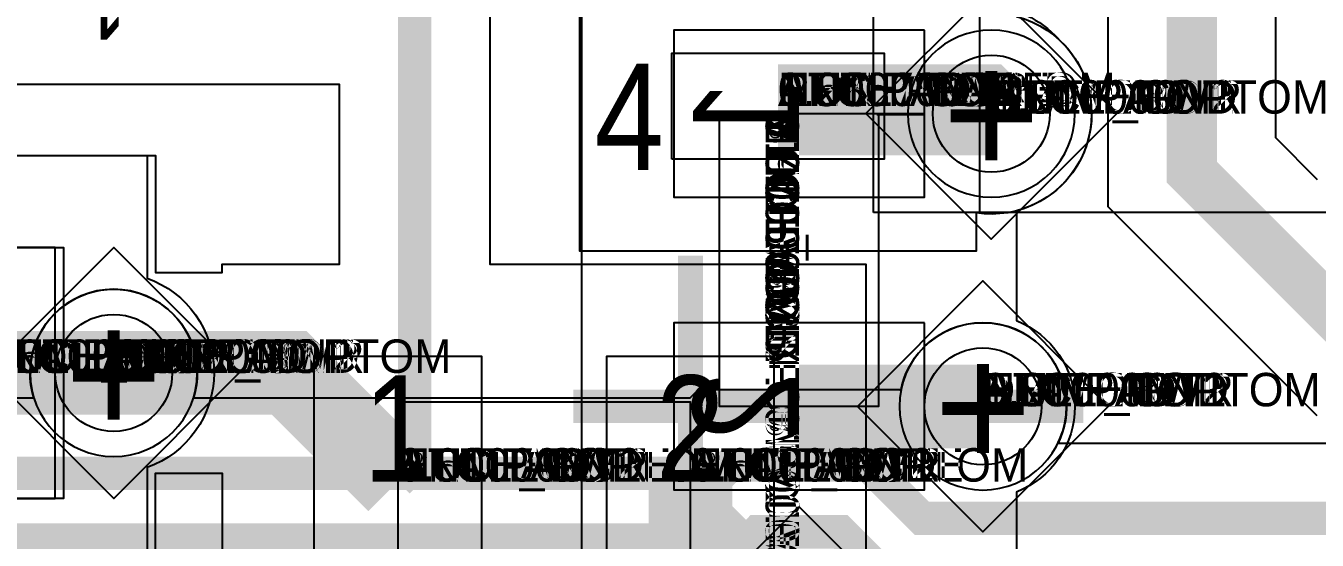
# Model space of a CAD drawing. Extents: x 0 to 323, y 0 to 320.
# Drawn here: x 102.24 to 109.96, y 228.51 to 231.58 of the extents above; entities that cross this region are included whole.
import ezdxf
from ezdxf.enums import TextEntityAlignment as Align

# ---------------------------------------------------------------- set-up
doc = ezdxf.new("R2010")
doc.units = 0
doc.header["$MEASUREMENT"] = 0
doc.layers.get('0').update_dxf_attribs({"linetype": 'CONTINUOUS'})
for name, color, linetype in [('CDN_FIGURES', 7, 'CONTINUOUS'), ('ETCH_BOTTOM', 7, 'CONTINUOUS'), ('ETCH_GND', 3, 'CONTINUOUS'), ('ETCH_INT1', 4, 'CONTINUOUS'), ('ETCH_INT2', 5, 'CONTINUOUS'), ('ETCH_PWR', 6, 'CONTINUOUS'), ('ETCH_TOP', 2, 'CONTINUOUS'), ('MANUFACTURING_NCLEGEND-1-6', 8, 'CONTINUOUS'), ('PACKAGE_GEOMETRY_ASSEMBLY_TOP', 11, 'CONTINUOUS'), ('PACKAGE_GEOMETRY_PIN_NUMBER', 9, 'CONTINUOUS')]:
    doc.layers.add(name, color=color, linetype=linetype)

# ---------------------------------------------------------------- blocks, each defined once
blk = doc.blocks.new('PAD_INFO')
for tag in ['SHAPE_TYPE', 'PAD_HEIGHT', 'PAD_LAYER', 'PAD_TYPE', 'PAD_WIDTH']:
    blk.add_attdef(tag, (0, 0), '', height=0.2)
at = {"flags": 2}
blk.add_attdef('CDN_TYPE', (0, 0), '', height=0.2, dxfattribs=at)
blk = doc.blocks.new('DRILL_INFO')
at = {"flags": 2}
blk.add_attdef('CDN_TYPE', (0, 0), '', height=0.2, dxfattribs=at)
for tag in ['FSHAPE', 'FCHAR', 'DRILL_HEIGHT', 'DIAMETER', 'PLATED', 'DRILL_WIDTH']:
    blk.add_attdef(tag, (0, 0), '', height=0.2)
blk = doc.blocks.new('VIA0700X0300')
at = {"layer": 'ETCH_BOTTOM'}
blk.add_circle((0, 0), 0.35, dxfattribs=at)
at = {"layer": 'ETCH_GND'}
blk.add_circle((0, 0), 0.35, dxfattribs=at)
at = {"layer": 'ETCH_INT1'}
blk.add_circle((0, 0), 0.35, dxfattribs=at)
at = {"layer": 'ETCH_INT2'}
blk.add_circle((0, 0), 0.35, dxfattribs=at)
at = {"layer": 'ETCH_PWR'}
blk.add_circle((0, 0), 0.35, dxfattribs=at)
at = {"layer": 'ETCH_TOP'}
blk.add_circle((0, 0), 0.35, dxfattribs=at)
ref = blk.add_blockref('PAD_INFO', (0, 0))
ref.add_attrib('PAD_LAYER', 'ETCH_TOP', (0, 0), dxfattribs={"height": 0.2})
ref.add_attrib('SHAPE_TYPE', 'NULL', (0, 0), dxfattribs={"height": 0.2})
ref.add_attrib('PAD_TYPE', 'ANTIPAD', (0, 0), dxfattribs={"height": 0.2})
ref.add_attrib('PAD_WIDTH', '0.000000', (0, 0), dxfattribs={"height": 0.2})
ref.add_attrib('PAD_HEIGHT', '0.000000', (0, 0), dxfattribs={"height": 0.2})
ref = blk.add_blockref('PAD_INFO', (0, 0))
ref.add_attrib('PAD_LAYER', 'ETCH_GND', (0, 0), dxfattribs={"height": 0.2})
ref.add_attrib('SHAPE_TYPE', 'NULL', (0, 0), dxfattribs={"height": 0.2})
ref.add_attrib('PAD_TYPE', 'ANTIPAD', (0, 0), dxfattribs={"height": 0.2})
ref.add_attrib('PAD_WIDTH', '0.000000', (0, 0), dxfattribs={"height": 0.2})
ref.add_attrib('PAD_HEIGHT', '0.000000', (0, 0), dxfattribs={"height": 0.2})
ref = blk.add_blockref('PAD_INFO', (0, 0))
ref.add_attrib('PAD_LAYER', 'ETCH_INT1', (0, 0), dxfattribs={"height": 0.2})
ref.add_attrib('SHAPE_TYPE', 'NULL', (0, 0), dxfattribs={"height": 0.2})
ref.add_attrib('PAD_TYPE', 'ANTIPAD', (0, 0), dxfattribs={"height": 0.2})
ref.add_attrib('PAD_WIDTH', '0.000000', (0, 0), dxfattribs={"height": 0.2})
ref.add_attrib('PAD_HEIGHT', '0.000000', (0, 0), dxfattribs={"height": 0.2})
ref = blk.add_blockref('PAD_INFO', (0, 0))
ref.add_attrib('PAD_LAYER', 'ETCH_INT2', (0, 0), dxfattribs={"height": 0.2})
ref.add_attrib('SHAPE_TYPE', 'NULL', (0, 0), dxfattribs={"height": 0.2})
ref.add_attrib('PAD_TYPE', 'ANTIPAD', (0, 0), dxfattribs={"height": 0.2})
ref.add_attrib('PAD_WIDTH', '0.000000', (0, 0), dxfattribs={"height": 0.2})
ref.add_attrib('PAD_HEIGHT', '0.000000', (0, 0), dxfattribs={"height": 0.2})
ref = blk.add_blockref('PAD_INFO', (0, 0))
ref.add_attrib('PAD_LAYER', 'ETCH_PWR', (0, 0), dxfattribs={"height": 0.2})
ref.add_attrib('SHAPE_TYPE', 'NULL', (0, 0), dxfattribs={"height": 0.2})
ref.add_attrib('PAD_TYPE', 'ANTIPAD', (0, 0), dxfattribs={"height": 0.2})
ref.add_attrib('PAD_WIDTH', '0.000000', (0, 0), dxfattribs={"height": 0.2})
ref.add_attrib('PAD_HEIGHT', '0.000000', (0, 0), dxfattribs={"height": 0.2})
ref = blk.add_blockref('PAD_INFO', (0, 0))
ref.add_attrib('PAD_LAYER', 'ETCH_BOTTOM', (0, 0), dxfattribs={"height": 0.2})
ref.add_attrib('SHAPE_TYPE', 'NULL', (0, 0), dxfattribs={"height": 0.2})
ref.add_attrib('PAD_TYPE', 'ANTIPAD', (0, 0), dxfattribs={"height": 0.2})
ref.add_attrib('PAD_WIDTH', '0.000000', (0, 0), dxfattribs={"height": 0.2})
ref.add_attrib('PAD_HEIGHT', '0.000000', (0, 0), dxfattribs={"height": 0.2})
ref = blk.add_blockref('PAD_INFO', (0, 0))
ref.add_attrib('PAD_LAYER', 'ETCH_TOP', (0, 0), dxfattribs={"height": 0.2})
ref.add_attrib('SHAPE_TYPE', 'NULL', (0, 0), dxfattribs={"height": 0.2})
ref.add_attrib('PAD_TYPE', 'THERMAL', (0, 0), dxfattribs={"height": 0.2})
ref.add_attrib('PAD_WIDTH', '0.000000', (0, 0), dxfattribs={"height": 0.2})
ref.add_attrib('PAD_HEIGHT', '0.000000', (0, 0), dxfattribs={"height": 0.2})
ref = blk.add_blockref('PAD_INFO', (0, 0))
ref.add_attrib('PAD_LAYER', 'ETCH_GND', (0, 0), dxfattribs={"height": 0.2})
ref.add_attrib('SHAPE_TYPE', 'NULL', (0, 0), dxfattribs={"height": 0.2})
ref.add_attrib('PAD_TYPE', 'THERMAL', (0, 0), dxfattribs={"height": 0.2})
ref.add_attrib('PAD_WIDTH', '0.000000', (0, 0), dxfattribs={"height": 0.2})
ref.add_attrib('PAD_HEIGHT', '0.000000', (0, 0), dxfattribs={"height": 0.2})
ref = blk.add_blockref('PAD_INFO', (0, 0))
ref.add_attrib('PAD_LAYER', 'ETCH_INT1', (0, 0), dxfattribs={"height": 0.2})
ref.add_attrib('SHAPE_TYPE', 'NULL', (0, 0), dxfattribs={"height": 0.2})
ref.add_attrib('PAD_TYPE', 'THERMAL', (0, 0), dxfattribs={"height": 0.2})
ref.add_attrib('PAD_WIDTH', '0.000000', (0, 0), dxfattribs={"height": 0.2})
ref.add_attrib('PAD_HEIGHT', '0.000000', (0, 0), dxfattribs={"height": 0.2})
ref = blk.add_blockref('PAD_INFO', (0, 0))
ref.add_attrib('PAD_LAYER', 'ETCH_INT2', (0, 0), dxfattribs={"height": 0.2})
ref.add_attrib('SHAPE_TYPE', 'NULL', (0, 0), dxfattribs={"height": 0.2})
ref.add_attrib('PAD_TYPE', 'THERMAL', (0, 0), dxfattribs={"height": 0.2})
ref.add_attrib('PAD_WIDTH', '0.000000', (0, 0), dxfattribs={"height": 0.2})
ref.add_attrib('PAD_HEIGHT', '0.000000', (0, 0), dxfattribs={"height": 0.2})
ref = blk.add_blockref('PAD_INFO', (0, 0))
ref.add_attrib('PAD_LAYER', 'ETCH_PWR', (0, 0), dxfattribs={"height": 0.2})
ref.add_attrib('SHAPE_TYPE', 'NULL', (0, 0), dxfattribs={"height": 0.2})
ref.add_attrib('PAD_TYPE', 'THERMAL', (0, 0), dxfattribs={"height": 0.2})
ref.add_attrib('PAD_WIDTH', '0.000000', (0, 0), dxfattribs={"height": 0.2})
ref.add_attrib('PAD_HEIGHT', '0.000000', (0, 0), dxfattribs={"height": 0.2})
ref = blk.add_blockref('PAD_INFO', (0, 0))
ref.add_attrib('PAD_LAYER', 'ETCH_BOTTOM', (0, 0), dxfattribs={"height": 0.2})
ref.add_attrib('SHAPE_TYPE', 'NULL', (0, 0), dxfattribs={"height": 0.2})
ref.add_attrib('PAD_TYPE', 'THERMAL', (0, 0), dxfattribs={"height": 0.2})
ref.add_attrib('PAD_WIDTH', '0.000000', (0, 0), dxfattribs={"height": 0.2})
ref.add_attrib('PAD_HEIGHT', '0.000000', (0, 0), dxfattribs={"height": 0.2})
ref = blk.add_blockref('PAD_INFO', (0, 0))
ref.add_attrib('PAD_LAYER', 'ETCH_TOP', (0, 0), dxfattribs={"height": 0.2})
ref.add_attrib('SHAPE_TYPE', 'CIRCLE', (0, 0), dxfattribs={"height": 0.2})
ref.add_attrib('PAD_TYPE', 'REGULAR', (0, 0), dxfattribs={"height": 0.2})
ref.add_attrib('PAD_WIDTH', '0.700000', (0, 0), dxfattribs={"height": 0.2})
ref.add_attrib('PAD_HEIGHT', '0.700000', (0, 0), dxfattribs={"height": 0.2})
ref = blk.add_blockref('PAD_INFO', (0, 0))
ref.add_attrib('PAD_LAYER', 'ETCH_GND', (0, 0), dxfattribs={"height": 0.2})
ref.add_attrib('SHAPE_TYPE', 'CIRCLE', (0, 0), dxfattribs={"height": 0.2})
ref.add_attrib('PAD_TYPE', 'REGULAR', (0, 0), dxfattribs={"height": 0.2})
ref.add_attrib('PAD_WIDTH', '0.700000', (0, 0), dxfattribs={"height": 0.2})
ref.add_attrib('PAD_HEIGHT', '0.700000', (0, 0), dxfattribs={"height": 0.2})
ref = blk.add_blockref('PAD_INFO', (0, 0))
ref.add_attrib('PAD_LAYER', 'ETCH_INT1', (0, 0), dxfattribs={"height": 0.2})
ref.add_attrib('SHAPE_TYPE', 'CIRCLE', (0, 0), dxfattribs={"height": 0.2})
ref.add_attrib('PAD_TYPE', 'REGULAR', (0, 0), dxfattribs={"height": 0.2})
ref.add_attrib('PAD_WIDTH', '0.700000', (0, 0), dxfattribs={"height": 0.2})
ref.add_attrib('PAD_HEIGHT', '0.700000', (0, 0), dxfattribs={"height": 0.2})
ref = blk.add_blockref('PAD_INFO', (0, 0))
ref.add_attrib('PAD_LAYER', 'ETCH_INT2', (0, 0), dxfattribs={"height": 0.2})
ref.add_attrib('SHAPE_TYPE', 'CIRCLE', (0, 0), dxfattribs={"height": 0.2})
ref.add_attrib('PAD_TYPE', 'REGULAR', (0, 0), dxfattribs={"height": 0.2})
ref.add_attrib('PAD_WIDTH', '0.700000', (0, 0), dxfattribs={"height": 0.2})
ref.add_attrib('PAD_HEIGHT', '0.700000', (0, 0), dxfattribs={"height": 0.2})
ref = blk.add_blockref('PAD_INFO', (0, 0))
ref.add_attrib('PAD_LAYER', 'ETCH_PWR', (0, 0), dxfattribs={"height": 0.2})
ref.add_attrib('SHAPE_TYPE', 'CIRCLE', (0, 0), dxfattribs={"height": 0.2})
ref.add_attrib('PAD_TYPE', 'REGULAR', (0, 0), dxfattribs={"height": 0.2})
ref.add_attrib('PAD_WIDTH', '0.700000', (0, 0), dxfattribs={"height": 0.2})
ref.add_attrib('PAD_HEIGHT', '0.700000', (0, 0), dxfattribs={"height": 0.2})
ref = blk.add_blockref('PAD_INFO', (0, 0))
ref.add_attrib('PAD_LAYER', 'ETCH_BOTTOM', (0, 0), dxfattribs={"height": 0.2})
ref.add_attrib('SHAPE_TYPE', 'CIRCLE', (0, 0), dxfattribs={"height": 0.2})
ref.add_attrib('PAD_TYPE', 'REGULAR', (0, 0), dxfattribs={"height": 0.2})
ref.add_attrib('PAD_WIDTH', '0.700000', (0, 0), dxfattribs={"height": 0.2})
ref.add_attrib('PAD_HEIGHT', '0.700000', (0, 0), dxfattribs={"height": 0.2})
ref = blk.add_blockref('DRILL_INFO', (0, 0))
ref.add_attrib('DIAMETER', '0.300000', (0, 0), dxfattribs={"height": 0.2})
ref.add_attrib('PLATED', 'PLATED', (0, 0), dxfattribs={"height": 0.2})
ref.add_attrib('FSHAPE', 'DIAMOND', (0, 0), dxfattribs={"height": 0.2})
ref.add_attrib('FCHAR', '+', (0, 0), dxfattribs={"height": 0.2})
ref.add_attrib('DRILL_WIDTH', '1.500000', (0, 0), dxfattribs={"height": 0.2})
ref.add_attrib('DRILL_HEIGHT', '1.500000', (0, 0), dxfattribs={"height": 0.2})
for tag in ['CDN_TYPE', 'PIN']:
    blk.add_attdef(tag, (0, 0), '', height=0.2)
at = {"flags": 2}
for tag in ['PSTKNAME', 'BBV']:
    blk.add_attdef(tag, (0, 0), '', height=0.2, dxfattribs=at)
blk = doc.blocks.new('FIGURE_DIAMOND')
at = {"layer": 'CDN_FIGURES'}
blk.add_lwpolyline([(-0.5, 0), (0, 0.5), (0.5, 0), (0, -0.5)], close=True, dxfattribs=at)
blk = doc.blocks.new('SMD50_25')
at = {"layer": 'ETCH_TOP'}
blk.add_lwpolyline([(-0.635, -0.3175), (-0.635, 0.3175), (0.635, 0.3175), (0.635, -0.3175)], close=True, dxfattribs=at)
ref = blk.add_blockref('PAD_INFO', (0, 0))
ref.add_attrib('PAD_LAYER', 'ETCH_TOP', (0, 0), dxfattribs={"height": 0.2})
ref.add_attrib('SHAPE_TYPE', 'NULL', (0, 0), dxfattribs={"height": 0.2})
ref.add_attrib('PAD_TYPE', 'ANTIPAD', (0, 0), dxfattribs={"height": 0.2})
ref.add_attrib('PAD_WIDTH', '0.000000', (0, 0), dxfattribs={"height": 0.2})
ref.add_attrib('PAD_HEIGHT', '0.000000', (0, 0), dxfattribs={"height": 0.2})
ref = blk.add_blockref('PAD_INFO', (0, 0))
ref.add_attrib('PAD_LAYER', 'ETCH_GND', (0, 0), dxfattribs={"height": 0.2})
ref.add_attrib('SHAPE_TYPE', 'NULL', (0, 0), dxfattribs={"height": 0.2})
ref.add_attrib('PAD_TYPE', 'ANTIPAD', (0, 0), dxfattribs={"height": 0.2})
ref.add_attrib('PAD_WIDTH', '0.000000', (0, 0), dxfattribs={"height": 0.2})
ref.add_attrib('PAD_HEIGHT', '0.000000', (0, 0), dxfattribs={"height": 0.2})
ref = blk.add_blockref('PAD_INFO', (0, 0))
ref.add_attrib('PAD_LAYER', 'ETCH_INT1', (0, 0), dxfattribs={"height": 0.2})
ref.add_attrib('SHAPE_TYPE', 'NULL', (0, 0), dxfattribs={"height": 0.2})
ref.add_attrib('PAD_TYPE', 'ANTIPAD', (0, 0), dxfattribs={"height": 0.2})
ref.add_attrib('PAD_WIDTH', '0.000000', (0, 0), dxfattribs={"height": 0.2})
ref.add_attrib('PAD_HEIGHT', '0.000000', (0, 0), dxfattribs={"height": 0.2})
ref = blk.add_blockref('PAD_INFO', (0, 0))
ref.add_attrib('PAD_LAYER', 'ETCH_INT2', (0, 0), dxfattribs={"height": 0.2})
ref.add_attrib('SHAPE_TYPE', 'NULL', (0, 0), dxfattribs={"height": 0.2})
ref.add_attrib('PAD_TYPE', 'ANTIPAD', (0, 0), dxfattribs={"height": 0.2})
ref.add_attrib('PAD_WIDTH', '0.000000', (0, 0), dxfattribs={"height": 0.2})
ref.add_attrib('PAD_HEIGHT', '0.000000', (0, 0), dxfattribs={"height": 0.2})
ref = blk.add_blockref('PAD_INFO', (0, 0))
ref.add_attrib('PAD_LAYER', 'ETCH_PWR', (0, 0), dxfattribs={"height": 0.2})
ref.add_attrib('SHAPE_TYPE', 'NULL', (0, 0), dxfattribs={"height": 0.2})
ref.add_attrib('PAD_TYPE', 'ANTIPAD', (0, 0), dxfattribs={"height": 0.2})
ref.add_attrib('PAD_WIDTH', '0.000000', (0, 0), dxfattribs={"height": 0.2})
ref.add_attrib('PAD_HEIGHT', '0.000000', (0, 0), dxfattribs={"height": 0.2})
ref = blk.add_blockref('PAD_INFO', (0, 0))
ref.add_attrib('PAD_LAYER', 'ETCH_BOTTOM', (0, 0), dxfattribs={"height": 0.2})
ref.add_attrib('SHAPE_TYPE', 'NULL', (0, 0), dxfattribs={"height": 0.2})
ref.add_attrib('PAD_TYPE', 'ANTIPAD', (0, 0), dxfattribs={"height": 0.2})
ref.add_attrib('PAD_WIDTH', '0.000000', (0, 0), dxfattribs={"height": 0.2})
ref.add_attrib('PAD_HEIGHT', '0.000000', (0, 0), dxfattribs={"height": 0.2})
ref = blk.add_blockref('PAD_INFO', (0, 0))
ref.add_attrib('PAD_LAYER', 'ETCH_TOP', (0, 0), dxfattribs={"height": 0.2})
ref.add_attrib('SHAPE_TYPE', 'NULL', (0, 0), dxfattribs={"height": 0.2})
ref.add_attrib('PAD_TYPE', 'THERMAL', (0, 0), dxfattribs={"height": 0.2})
ref.add_attrib('PAD_WIDTH', '0.000000', (0, 0), dxfattribs={"height": 0.2})
ref.add_attrib('PAD_HEIGHT', '0.000000', (0, 0), dxfattribs={"height": 0.2})
ref = blk.add_blockref('PAD_INFO', (0, 0))
ref.add_attrib('PAD_LAYER', 'ETCH_GND', (0, 0), dxfattribs={"height": 0.2})
ref.add_attrib('SHAPE_TYPE', 'NULL', (0, 0), dxfattribs={"height": 0.2})
ref.add_attrib('PAD_TYPE', 'THERMAL', (0, 0), dxfattribs={"height": 0.2})
ref.add_attrib('PAD_WIDTH', '0.000000', (0, 0), dxfattribs={"height": 0.2})
ref.add_attrib('PAD_HEIGHT', '0.000000', (0, 0), dxfattribs={"height": 0.2})
ref = blk.add_blockref('PAD_INFO', (0, 0))
ref.add_attrib('PAD_LAYER', 'ETCH_INT1', (0, 0), dxfattribs={"height": 0.2})
ref.add_attrib('SHAPE_TYPE', 'NULL', (0, 0), dxfattribs={"height": 0.2})
ref.add_attrib('PAD_TYPE', 'THERMAL', (0, 0), dxfattribs={"height": 0.2})
ref.add_attrib('PAD_WIDTH', '0.000000', (0, 0), dxfattribs={"height": 0.2})
ref.add_attrib('PAD_HEIGHT', '0.000000', (0, 0), dxfattribs={"height": 0.2})
ref = blk.add_blockref('PAD_INFO', (0, 0))
ref.add_attrib('PAD_LAYER', 'ETCH_INT2', (0, 0), dxfattribs={"height": 0.2})
ref.add_attrib('SHAPE_TYPE', 'NULL', (0, 0), dxfattribs={"height": 0.2})
ref.add_attrib('PAD_TYPE', 'THERMAL', (0, 0), dxfattribs={"height": 0.2})
ref.add_attrib('PAD_WIDTH', '0.000000', (0, 0), dxfattribs={"height": 0.2})
ref.add_attrib('PAD_HEIGHT', '0.000000', (0, 0), dxfattribs={"height": 0.2})
ref = blk.add_blockref('PAD_INFO', (0, 0))
ref.add_attrib('PAD_LAYER', 'ETCH_PWR', (0, 0), dxfattribs={"height": 0.2})
ref.add_attrib('SHAPE_TYPE', 'NULL', (0, 0), dxfattribs={"height": 0.2})
ref.add_attrib('PAD_TYPE', 'THERMAL', (0, 0), dxfattribs={"height": 0.2})
ref.add_attrib('PAD_WIDTH', '0.000000', (0, 0), dxfattribs={"height": 0.2})
ref.add_attrib('PAD_HEIGHT', '0.000000', (0, 0), dxfattribs={"height": 0.2})
ref = blk.add_blockref('PAD_INFO', (0, 0))
ref.add_attrib('PAD_LAYER', 'ETCH_BOTTOM', (0, 0), dxfattribs={"height": 0.2})
ref.add_attrib('SHAPE_TYPE', 'NULL', (0, 0), dxfattribs={"height": 0.2})
ref.add_attrib('PAD_TYPE', 'THERMAL', (0, 0), dxfattribs={"height": 0.2})
ref.add_attrib('PAD_WIDTH', '0.000000', (0, 0), dxfattribs={"height": 0.2})
ref.add_attrib('PAD_HEIGHT', '0.000000', (0, 0), dxfattribs={"height": 0.2})
ref = blk.add_blockref('PAD_INFO', (0, 0))
ref.add_attrib('PAD_LAYER', 'ETCH_TOP', (0, 0), dxfattribs={"height": 0.2})
ref.add_attrib('SHAPE_TYPE', 'RECTANGLE', (0, 0), dxfattribs={"height": 0.2})
ref.add_attrib('PAD_TYPE', 'REGULAR', (0, 0), dxfattribs={"height": 0.2})
ref.add_attrib('PAD_WIDTH', '1.270000', (0, 0), dxfattribs={"height": 0.2})
ref.add_attrib('PAD_HEIGHT', '0.635000', (0, 0), dxfattribs={"height": 0.2})
ref = blk.add_blockref('PAD_INFO', (0, 0))
ref.add_attrib('PAD_LAYER', 'ETCH_GND', (0, 0), dxfattribs={"height": 0.2})
ref.add_attrib('SHAPE_TYPE', 'NULL', (0, 0), dxfattribs={"height": 0.2})
ref.add_attrib('PAD_TYPE', 'REGULAR', (0, 0), dxfattribs={"height": 0.2})
ref.add_attrib('PAD_WIDTH', '0.000000', (0, 0), dxfattribs={"height": 0.2})
ref.add_attrib('PAD_HEIGHT', '0.000000', (0, 0), dxfattribs={"height": 0.2})
ref = blk.add_blockref('PAD_INFO', (0, 0))
ref.add_attrib('PAD_LAYER', 'ETCH_INT1', (0, 0), dxfattribs={"height": 0.2})
ref.add_attrib('SHAPE_TYPE', 'NULL', (0, 0), dxfattribs={"height": 0.2})
ref.add_attrib('PAD_TYPE', 'REGULAR', (0, 0), dxfattribs={"height": 0.2})
ref.add_attrib('PAD_WIDTH', '0.000000', (0, 0), dxfattribs={"height": 0.2})
ref.add_attrib('PAD_HEIGHT', '0.000000', (0, 0), dxfattribs={"height": 0.2})
ref = blk.add_blockref('PAD_INFO', (0, 0))
ref.add_attrib('PAD_LAYER', 'ETCH_INT2', (0, 0), dxfattribs={"height": 0.2})
ref.add_attrib('SHAPE_TYPE', 'NULL', (0, 0), dxfattribs={"height": 0.2})
ref.add_attrib('PAD_TYPE', 'REGULAR', (0, 0), dxfattribs={"height": 0.2})
ref.add_attrib('PAD_WIDTH', '0.000000', (0, 0), dxfattribs={"height": 0.2})
ref.add_attrib('PAD_HEIGHT', '0.000000', (0, 0), dxfattribs={"height": 0.2})
ref = blk.add_blockref('PAD_INFO', (0, 0))
ref.add_attrib('PAD_LAYER', 'ETCH_PWR', (0, 0), dxfattribs={"height": 0.2})
ref.add_attrib('SHAPE_TYPE', 'NULL', (0, 0), dxfattribs={"height": 0.2})
ref.add_attrib('PAD_TYPE', 'REGULAR', (0, 0), dxfattribs={"height": 0.2})
ref.add_attrib('PAD_WIDTH', '0.000000', (0, 0), dxfattribs={"height": 0.2})
ref.add_attrib('PAD_HEIGHT', '0.000000', (0, 0), dxfattribs={"height": 0.2})
ref = blk.add_blockref('PAD_INFO', (0, 0))
ref.add_attrib('PAD_LAYER', 'ETCH_BOTTOM', (0, 0), dxfattribs={"height": 0.2})
ref.add_attrib('SHAPE_TYPE', 'NULL', (0, 0), dxfattribs={"height": 0.2})
ref.add_attrib('PAD_TYPE', 'REGULAR', (0, 0), dxfattribs={"height": 0.2})
ref.add_attrib('PAD_WIDTH', '0.000000', (0, 0), dxfattribs={"height": 0.2})
ref.add_attrib('PAD_HEIGHT', '0.000000', (0, 0), dxfattribs={"height": 0.2})
ref = blk.add_blockref('DRILL_INFO', (0, 0))
ref.add_attrib('DIAMETER', '0.000000', (0, 0), dxfattribs={"height": 0.2})
ref.add_attrib('PLATED', 'NON_PLATED', (0, 0), dxfattribs={"height": 0.2})
ref.add_attrib('FSHAPE', 'NULL', (0, 0), dxfattribs={"height": 0.2})
ref.add_attrib('DRILL_WIDTH', '0.000000', (0, 0), dxfattribs={"height": 0.2})
ref.add_attrib('DRILL_HEIGHT', '0.000000', (0, 0), dxfattribs={"height": 0.2})
for tag in ['CDN_TYPE', 'PIN']:
    blk.add_attdef(tag, (0, 0), '', height=0.2)
at = {"flags": 2}
for tag in ['PSTKNAME', 'BBV']:
    blk.add_attdef(tag, (0, 0), '', height=0.2, dxfattribs=at)
blk = doc.blocks.new('SOIC8')
at = {"layer": 'PACKAGE_GEOMETRY_ASSEMBLY_TOP'}
blk.add_lwpolyline([(-1.905, -2.54), (-1.905, 2.54), (1.905, 2.54), (1.905, -2.54)], close=True, dxfattribs=at)
blk.add_lwpolyline([(-1.27, 2.54), (-1.27, -2.54)], dxfattribs=at)
at = {"layer": 'ETCH_TOP'}
ref = blk.add_blockref('SMD50_25', (-2.4765, -1.905), dxfattribs=at)
ref.add_attrib('CDN_TYPE', 'PIN', (0, 0), dxfattribs={"height": 0.2})
ref.add_attrib('PIN', '4', (0, 0), dxfattribs={"height": 0.2})
ref = blk.add_blockref('SMD50_25', (2.4765, -1.905), dxfattribs=at)
ref.add_attrib('CDN_TYPE', 'PIN', (0, 0), dxfattribs={"height": 0.2})
ref.add_attrib('PIN', '5', (0, 0), dxfattribs={"height": 0.2})
at = {"flags": 2}
for tag in ['SYMBOL_TYPE', 'CDN_TYPE', 'REFDES']:
    blk.add_attdef(tag, (0, 0), '', height=0.2, dxfattribs=at)
blk = doc.blocks.new('RC1000X1500TS')
at = {"layer": 'ETCH_TOP'}
blk.add_lwpolyline([(-0.5, -0.75), (-0.5, 0.75), (0.5, 0.75), (0.5, -0.75)], close=True, dxfattribs=at)
ref = blk.add_blockref('PAD_INFO', (0, 0))
ref.add_attrib('PAD_LAYER', 'ETCH_TOP', (0, 0), dxfattribs={"height": 0.2})
ref.add_attrib('SHAPE_TYPE', 'NULL', (0, 0), dxfattribs={"height": 0.2})
ref.add_attrib('PAD_TYPE', 'ANTIPAD', (0, 0), dxfattribs={"height": 0.2})
ref.add_attrib('PAD_WIDTH', '0.000000', (0, 0), dxfattribs={"height": 0.2})
ref.add_attrib('PAD_HEIGHT', '0.000000', (0, 0), dxfattribs={"height": 0.2})
ref = blk.add_blockref('PAD_INFO', (0, 0))
ref.add_attrib('PAD_LAYER', 'ETCH_GND', (0, 0), dxfattribs={"height": 0.2})
ref.add_attrib('SHAPE_TYPE', 'NULL', (0, 0), dxfattribs={"height": 0.2})
ref.add_attrib('PAD_TYPE', 'ANTIPAD', (0, 0), dxfattribs={"height": 0.2})
ref.add_attrib('PAD_WIDTH', '0.000000', (0, 0), dxfattribs={"height": 0.2})
ref.add_attrib('PAD_HEIGHT', '0.000000', (0, 0), dxfattribs={"height": 0.2})
ref = blk.add_blockref('PAD_INFO', (0, 0))
ref.add_attrib('PAD_LAYER', 'ETCH_INT1', (0, 0), dxfattribs={"height": 0.2})
ref.add_attrib('SHAPE_TYPE', 'NULL', (0, 0), dxfattribs={"height": 0.2})
ref.add_attrib('PAD_TYPE', 'ANTIPAD', (0, 0), dxfattribs={"height": 0.2})
ref.add_attrib('PAD_WIDTH', '0.000000', (0, 0), dxfattribs={"height": 0.2})
ref.add_attrib('PAD_HEIGHT', '0.000000', (0, 0), dxfattribs={"height": 0.2})
ref = blk.add_blockref('PAD_INFO', (0, 0))
ref.add_attrib('PAD_LAYER', 'ETCH_INT2', (0, 0), dxfattribs={"height": 0.2})
ref.add_attrib('SHAPE_TYPE', 'NULL', (0, 0), dxfattribs={"height": 0.2})
ref.add_attrib('PAD_TYPE', 'ANTIPAD', (0, 0), dxfattribs={"height": 0.2})
ref.add_attrib('PAD_WIDTH', '0.000000', (0, 0), dxfattribs={"height": 0.2})
ref.add_attrib('PAD_HEIGHT', '0.000000', (0, 0), dxfattribs={"height": 0.2})
ref = blk.add_blockref('PAD_INFO', (0, 0))
ref.add_attrib('PAD_LAYER', 'ETCH_PWR', (0, 0), dxfattribs={"height": 0.2})
ref.add_attrib('SHAPE_TYPE', 'NULL', (0, 0), dxfattribs={"height": 0.2})
ref.add_attrib('PAD_TYPE', 'ANTIPAD', (0, 0), dxfattribs={"height": 0.2})
ref.add_attrib('PAD_WIDTH', '0.000000', (0, 0), dxfattribs={"height": 0.2})
ref.add_attrib('PAD_HEIGHT', '0.000000', (0, 0), dxfattribs={"height": 0.2})
ref = blk.add_blockref('PAD_INFO', (0, 0))
ref.add_attrib('PAD_LAYER', 'ETCH_BOTTOM', (0, 0), dxfattribs={"height": 0.2})
ref.add_attrib('SHAPE_TYPE', 'NULL', (0, 0), dxfattribs={"height": 0.2})
ref.add_attrib('PAD_TYPE', 'ANTIPAD', (0, 0), dxfattribs={"height": 0.2})
ref.add_attrib('PAD_WIDTH', '0.000000', (0, 0), dxfattribs={"height": 0.2})
ref.add_attrib('PAD_HEIGHT', '0.000000', (0, 0), dxfattribs={"height": 0.2})
ref = blk.add_blockref('PAD_INFO', (0, 0))
ref.add_attrib('PAD_LAYER', 'ETCH_TOP', (0, 0), dxfattribs={"height": 0.2})
ref.add_attrib('SHAPE_TYPE', 'NULL', (0, 0), dxfattribs={"height": 0.2})
ref.add_attrib('PAD_TYPE', 'THERMAL', (0, 0), dxfattribs={"height": 0.2})
ref.add_attrib('PAD_WIDTH', '0.000000', (0, 0), dxfattribs={"height": 0.2})
ref.add_attrib('PAD_HEIGHT', '0.000000', (0, 0), dxfattribs={"height": 0.2})
ref = blk.add_blockref('PAD_INFO', (0, 0))
ref.add_attrib('PAD_LAYER', 'ETCH_GND', (0, 0), dxfattribs={"height": 0.2})
ref.add_attrib('SHAPE_TYPE', 'NULL', (0, 0), dxfattribs={"height": 0.2})
ref.add_attrib('PAD_TYPE', 'THERMAL', (0, 0), dxfattribs={"height": 0.2})
ref.add_attrib('PAD_WIDTH', '0.000000', (0, 0), dxfattribs={"height": 0.2})
ref.add_attrib('PAD_HEIGHT', '0.000000', (0, 0), dxfattribs={"height": 0.2})
ref = blk.add_blockref('PAD_INFO', (0, 0))
ref.add_attrib('PAD_LAYER', 'ETCH_INT1', (0, 0), dxfattribs={"height": 0.2})
ref.add_attrib('SHAPE_TYPE', 'NULL', (0, 0), dxfattribs={"height": 0.2})
ref.add_attrib('PAD_TYPE', 'THERMAL', (0, 0), dxfattribs={"height": 0.2})
ref.add_attrib('PAD_WIDTH', '0.000000', (0, 0), dxfattribs={"height": 0.2})
ref.add_attrib('PAD_HEIGHT', '0.000000', (0, 0), dxfattribs={"height": 0.2})
ref = blk.add_blockref('PAD_INFO', (0, 0))
ref.add_attrib('PAD_LAYER', 'ETCH_INT2', (0, 0), dxfattribs={"height": 0.2})
ref.add_attrib('SHAPE_TYPE', 'NULL', (0, 0), dxfattribs={"height": 0.2})
ref.add_attrib('PAD_TYPE', 'THERMAL', (0, 0), dxfattribs={"height": 0.2})
ref.add_attrib('PAD_WIDTH', '0.000000', (0, 0), dxfattribs={"height": 0.2})
ref.add_attrib('PAD_HEIGHT', '0.000000', (0, 0), dxfattribs={"height": 0.2})
ref = blk.add_blockref('PAD_INFO', (0, 0))
ref.add_attrib('PAD_LAYER', 'ETCH_PWR', (0, 0), dxfattribs={"height": 0.2})
ref.add_attrib('SHAPE_TYPE', 'NULL', (0, 0), dxfattribs={"height": 0.2})
ref.add_attrib('PAD_TYPE', 'THERMAL', (0, 0), dxfattribs={"height": 0.2})
ref.add_attrib('PAD_WIDTH', '0.000000', (0, 0), dxfattribs={"height": 0.2})
ref.add_attrib('PAD_HEIGHT', '0.000000', (0, 0), dxfattribs={"height": 0.2})
ref = blk.add_blockref('PAD_INFO', (0, 0))
ref.add_attrib('PAD_LAYER', 'ETCH_BOTTOM', (0, 0), dxfattribs={"height": 0.2})
ref.add_attrib('SHAPE_TYPE', 'NULL', (0, 0), dxfattribs={"height": 0.2})
ref.add_attrib('PAD_TYPE', 'THERMAL', (0, 0), dxfattribs={"height": 0.2})
ref.add_attrib('PAD_WIDTH', '0.000000', (0, 0), dxfattribs={"height": 0.2})
ref.add_attrib('PAD_HEIGHT', '0.000000', (0, 0), dxfattribs={"height": 0.2})
ref = blk.add_blockref('PAD_INFO', (0, 0))
ref.add_attrib('PAD_LAYER', 'ETCH_GND', (0, 0), dxfattribs={"height": 0.2})
ref.add_attrib('SHAPE_TYPE', 'NULL', (0, 0), dxfattribs={"height": 0.2})
ref.add_attrib('PAD_TYPE', 'REGULAR', (0, 0), dxfattribs={"height": 0.2})
ref.add_attrib('PAD_WIDTH', '0.000000', (0, 0), dxfattribs={"height": 0.2})
ref.add_attrib('PAD_HEIGHT', '0.000000', (0, 0), dxfattribs={"height": 0.2})
ref = blk.add_blockref('PAD_INFO', (0, 0))
ref.add_attrib('PAD_LAYER', 'ETCH_INT1', (0, 0), dxfattribs={"height": 0.2})
ref.add_attrib('SHAPE_TYPE', 'NULL', (0, 0), dxfattribs={"height": 0.2})
ref.add_attrib('PAD_TYPE', 'REGULAR', (0, 0), dxfattribs={"height": 0.2})
ref.add_attrib('PAD_WIDTH', '0.000000', (0, 0), dxfattribs={"height": 0.2})
ref.add_attrib('PAD_HEIGHT', '0.000000', (0, 0), dxfattribs={"height": 0.2})
ref = blk.add_blockref('PAD_INFO', (0, 0))
ref.add_attrib('PAD_LAYER', 'ETCH_INT2', (0, 0), dxfattribs={"height": 0.2})
ref.add_attrib('SHAPE_TYPE', 'NULL', (0, 0), dxfattribs={"height": 0.2})
ref.add_attrib('PAD_TYPE', 'REGULAR', (0, 0), dxfattribs={"height": 0.2})
ref.add_attrib('PAD_WIDTH', '0.000000', (0, 0), dxfattribs={"height": 0.2})
ref.add_attrib('PAD_HEIGHT', '0.000000', (0, 0), dxfattribs={"height": 0.2})
ref = blk.add_blockref('PAD_INFO', (0, 0))
ref.add_attrib('PAD_LAYER', 'ETCH_PWR', (0, 0), dxfattribs={"height": 0.2})
ref.add_attrib('SHAPE_TYPE', 'NULL', (0, 0), dxfattribs={"height": 0.2})
ref.add_attrib('PAD_TYPE', 'REGULAR', (0, 0), dxfattribs={"height": 0.2})
ref.add_attrib('PAD_WIDTH', '0.000000', (0, 0), dxfattribs={"height": 0.2})
ref.add_attrib('PAD_HEIGHT', '0.000000', (0, 0), dxfattribs={"height": 0.2})
ref = blk.add_blockref('PAD_INFO', (0, 0))
ref.add_attrib('PAD_LAYER', 'ETCH_BOTTOM', (0, 0), dxfattribs={"height": 0.2})
ref.add_attrib('SHAPE_TYPE', 'NULL', (0, 0), dxfattribs={"height": 0.2})
ref.add_attrib('PAD_TYPE', 'REGULAR', (0, 0), dxfattribs={"height": 0.2})
ref.add_attrib('PAD_WIDTH', '0.000000', (0, 0), dxfattribs={"height": 0.2})
ref.add_attrib('PAD_HEIGHT', '0.000000', (0, 0), dxfattribs={"height": 0.2})
ref = blk.add_blockref('DRILL_INFO', (0, 0))
ref.add_attrib('DIAMETER', '0.000000', (0, 0), dxfattribs={"height": 0.2})
ref.add_attrib('PLATED', 'PLATED', (0, 0), dxfattribs={"height": 0.2})
ref.add_attrib('FSHAPE', 'NULL', (0, 0), dxfattribs={"height": 0.2})
ref.add_attrib('DRILL_WIDTH', '0.000000', (0, 0), dxfattribs={"height": 0.2})
ref.add_attrib('DRILL_HEIGHT', '0.000000', (0, 0), dxfattribs={"height": 0.2})
ref = blk.add_blockref('PAD_INFO', (0, 0))
ref.add_attrib('PAD_LAYER', 'ETCH_TOP', (0, 0), dxfattribs={"height": 0.2})
ref.add_attrib('SHAPE_TYPE', 'RECTANGLE', (0, 0), dxfattribs={"height": 0.2})
ref.add_attrib('PAD_TYPE', 'REGULAR', (0, 0), dxfattribs={"height": 0.2})
ref.add_attrib('PAD_WIDTH', '1.000000', (0, 0), dxfattribs={"height": 0.2})
ref.add_attrib('PAD_HEIGHT', '1.500000', (0, 0), dxfattribs={"height": 0.2})
for tag in ['CDN_TYPE', 'PIN']:
    blk.add_attdef(tag, (0, 0), '', height=0.2)
at = {"flags": 2}
for tag in ['PSTKNAME', 'BBV']:
    blk.add_attdef(tag, (0, 0), '', height=0.2, dxfattribs=at)
blk = doc.blocks.new('F56')
at = {"layer": 'PACKAGE_GEOMETRY_ASSEMBLY_TOP'}
blk.add_lwpolyline([(0, -0.475), (1.75, -0.475), (1.75, 0.475), (0, 0.475)], close=True, dxfattribs=at)
at = {"layer": 'ETCH_TOP'}
ref = blk.add_blockref('RC1000X1500TS', (0, 0), dxfattribs=at)
ref.add_attrib('CDN_TYPE', 'PIN', (0, 0), dxfattribs={"height": 0.2})
ref.add_attrib('PIN', '1', (0, 0), dxfattribs={"height": 0.2})
ref = blk.add_blockref('RC1000X1500TS', (1.75, 0), dxfattribs=at)
ref.add_attrib('CDN_TYPE', 'PIN', (0, 0), dxfattribs={"height": 0.2})
ref.add_attrib('PIN', '2', (0, 0), dxfattribs={"height": 0.2})
at = {"flags": 2}
for tag in ['SYMBOL_TYPE', 'CDN_TYPE', 'REFDES']:
    blk.add_attdef(tag, (0, 0), '', height=0.2, dxfattribs=at)

msp = doc.modelspace()

# ---------------------------------------------------------------- linework, layer by layer
at = {"layer": 'ETCH_BOTTOM'}
for points, format in [([(105.5625, 228.2554), (105.5625, 232.1056), (107.5725, 232.1056, -0.174553), (107.5257, 232.4754), (104.5926, 232.4754, -0.198912), (104.239, 232.6219), (104.071, 232.7898, -1.558206), (104.7783, 233.4971), (104.7997, 233.4756), (107.3055, 233.4756), (107.3125, 233.4826), (107.3125, 234.7069), (107.1883, 234.8312, -0.198912), (107.0125, 235.2555), (107.0125, 235.5055, -0.041839), (107.0209, 235.6054), (104.7627, 235.6054), (104.7627, 234.2554), (103.975, 234.2554, -0.683031), (102.9502, 234.2554), (102.1625, 234.2554), (102.1625, 238.1056)], "xyb"), ([(111.2626, 229.6555, 0.3, 0.3, 0), (110.2626, 229.6555, 0.3, 0.3, 0), (109.2126, 230.7055, 0.3, 0.3, 0), (109.2126, 232.7055, 0.3, 0.3, 0), (108.7126, 233.2055, 0.3, 0.3, 0), (107.7426, 233.2055, 0.3, 0.3, 0), (107.5126, 232.9755, 0.3, 0.3, 0), (104.5926, 232.9755, 0.3, 0.3, 0), (104.2626, 233.3055, 0.3, 0.3, 0)], "xyseb"), ([(109.9625, 229.2484), (108.7125, 230.4984), (108.7125, 232.4984), (108.5055, 232.7054), (108.4871, 232.7054, -0.571622), (108.1627, 231.8146), (108.1627, 231.6365, -0.774485), (108.1627, 230.4745), (108.1627, 229.8179, -0.683031), (108.1627, 228.7931), (108.1627, 228.2554)], "xyb"), ([(106.8626, 231.0555, 0.5, 0.5, 0), (108.0126, 231.0555, 0.5, 0.5, 0)], "xyseb"), ([(101.9126, 229.5055, 0.5, 0.5, 0), (102.7626, 229.5055, 0.5, 0.5, 0)], "xyseb"), ([(106.8626, 229.3055, 0.5, 0.5, 0), (107.9626, 229.3055, 0.5, 0.5, 0)], "xyseb"), ([(105.5118, 229.3055, 0.2, 0.2, 0), (106.8626, 229.3055, 0.2, 0.2, 0)], "xyseb"), ([(107.9626, 229.3055, 0.2, 0.2, 0), (108.5634, 229.3055, 0.2, 0.2, 0)], "xyseb")]:
    msp.add_lwpolyline(points, format=format, dxfattribs=at)
msp.add_lwpolyline([(102.9627, 228.2054), (99.1125, 228.2054), (99.1125, 228.9397, -0.572071), (98.9155, 229.9554), (98.7418, 229.9554, -0.755811), (97.6834, 229.9554), (96.9125, 229.9554), (96.9125, 233.8056), (99.5127, 233.8056), (99.5127, 233.2556), (99.6626, 233.2556, -1), (99.6626, 232.0554), (99.5127, 232.0554), (99.5127, 230.8056), (102.9627, 230.8056), (102.9627, 230.0713, -0.707037), (102.9627, 228.9397)], format="xyb", close=True, dxfattribs=at)
msp.add_lwpolyline([(111.1627, 233.2054), (109.4199, 233.2054), (109.7127, 232.9126), (109.7127, 230.9126), (109.9625, 230.6628)], dxfattribs=at)
at = {"layer": 'ETCH_GND'}
for points in [[(108.5127, 231.0555, 1), (107.5125, 231.0555, 1)], [(103.2627, 229.5055, 1), (102.2625, 229.5055, 1)]]:
    msp.add_lwpolyline(points, format="xyb", close=True, dxfattribs=at)
at = {"layer": 'ETCH_INT1'}
for points, format in [([(69.827, 231.3756), (86.6482, 231.3756, -1.88217), (87.477, 231.3756), (88.9819, 231.3756), (89.2119, 231.6056), (90.4133, 231.6056), (91.2627, 230.7562), (91.2627, 230.6557, -1.176552), (91.7196, 229.7807), (92.1447, 229.3556), (93.8123, 229.3556, -2.997003), (94.4129, 229.3556), (98.8355, 229.3556, -1.362386), (99.7897, 229.3556), (102.2855, 229.3556, -1.362386), (103.2397, 229.3556), (106.2119, 229.3556), (106.2619, 229.4056), (107.4633, 229.4056), (107.4711, 229.3978, -1.144784), (108.4118, 229.0856), (110.3347, 229.0856)], "xyb"), ([(123.1052, 213.4555, 0.2, 0.2, 0), (122.7326, 213.8281, 0.2, 0.2, 0), (122.7326, 216.5112, 0.2, 0.2, 0), (111.9683, 227.2755, 0.2, 0.2, 0), (111.5083, 227.2755, 0.2, 0.2, 0), (110.1483, 228.6355, 0.2, 0.2, 0), (107.5969, 228.6355, 0.2, 0.2, 0), (107.2769, 228.9555, 0.2, 0.2, 0), (106.4483, 228.9555, 0.2, 0.2, 0), (106.3983, 228.9055, 0.2, 0.2, 0), (91.9583, 228.9055, 0.2, 0.2, 0), (90.8126, 230.0512, 0.2, 0.2, 0), (90.8126, 230.5698, 0.2, 0.2, 0), (90.2269, 231.1555, 0.2, 0.2, 0), (89.3983, 231.1555, 0.2, 0.2, 0), (89.1683, 230.9255, 0.2, 0.2, 0), (53.9281, 230.9255, 0.2, 0.2, 0)], "xyseb"), ([(54.094, 230.5255, 0.2, 0.2, 0), (89.334, 230.5255, 0.2, 0.2, 0), (89.564, 230.7555, 0.2, 0.2, 0), (90.0612, 230.7555, 0.2, 0.2, 0), (90.4126, 230.4041, 0.2, 0.2, 0), (90.4126, 229.8855, 0.2, 0.2, 0), (91.7926, 228.5055, 0.2, 0.2, 0), (106.564, 228.5055, 0.2, 0.2, 0), (106.614, 228.5555, 0.2, 0.2, 0), (107.1112, 228.5555, 0.2, 0.2, 0), (107.4312, 228.2355, 0.2, 0.2, 0), (109.9826, 228.2355, 0.2, 0.2, 0), (111.3426, 226.8755, 0.2, 0.2, 0), (111.8026, 226.8755, 0.2, 0.2, 0), (122.3326, 216.3455, 0.2, 0.2, 0), (122.3326, 213.828, 0.2, 0.2, 0), (121.9601, 213.4555, 0.2, 0.2, 0)], "xyseb")]:
    msp.add_lwpolyline(points, format=format, dxfattribs=at)
at = {"layer": 'ETCH_INT2'}
for points in [[(102.7626, 230.0056, 1), (102.7626, 229.0054, 1)], [(107.9626, 229.8056, 1), (107.9626, 228.8054, 1)]]:
    msp.add_lwpolyline(points, format="xyb", close=True, dxfattribs=at)
at = {"layer": 'ETCH_PWR'}
for points in [[(108.5127, 231.0555, 1), (107.5125, 231.0555, 1)], [(103.2627, 229.5055, 1), (102.2625, 229.5055, 1)], [(108.4627, 229.3055, 1), (107.4625, 229.3055, 1)]]:
    msp.add_lwpolyline(points, format="xyb", close=True, dxfattribs=at)
at = {"layer": 'ETCH_TOP'}
for points, format in [([(108.4126, 237.5056, -1), (108.4126, 236.3054), (108.2627, 236.3054), (108.2627, 235.6054), (108.2043, 235.6054, -0.242772), (108.0369, 235.0812), (107.9212, 234.9654), (107.9212, 232.8556), (108.0626, 232.8556, -1), (108.0626, 231.8554), (107.9212, 231.8554), (107.9212, 231.7006), (107.9676, 231.7006, -0.198912), (108.3919, 231.5248), (108.4369, 231.4798, -0.724948), (107.9212, 230.4624), (107.9212, 230.2329), (105.551, 230.2329), (105.551, 233.0404), (105.279, 233.0404), (104.4125, 233.9069), (104.4125, 238.2056)], "xyb"), ([(101.3125, 234.7306), (102.889, 234.7306), (103.0383, 234.8798, -0.507951), (103.9959, 234.7306), (104.1127, 234.7306), (104.1127, 233.8056), (104.2626, 233.8056, -1), (104.2626, 232.8054), (104.2492, 232.8054), (105.0127, 232.0419), (105.0127, 230.1556), (107.2627, 230.1556), (107.2627, 227.5766)], "xyb"), ([(104.4626, 228.8555, 0.2, 0.2, 0), (104.5626, 228.9555, 0.2, 0.2, 0), (104.5626, 231.8555, 0.2, 0.2, 0), (103.7626, 232.6555, 0.2, 0.2, 0), (102.7126, 232.6555, 0.2, 0.2, 0)], "xyseb"), ([(106.7361, 231.1005, 0.5, 0.5, 0), (107.9676, 231.1005, 0.5, 0.5, 0), (108.0126, 231.0555, 0.5, 0.5, 0)], "xyseb"), ([(106.2126, 228.8555, 0.15, 0.15, 0), (106.2126, 230.2063, 0.15, 0.15, 0)], "xyseb"), ([(101.9626, 229.5055, 0.5, 0.5, 0), (102.7626, 229.5055, 0.5, 0.5, 0)], "xyseb"), ([(102.7626, 229.5055, 0.5, 0.5, 0), (103.8126, 229.5055, 0.5, 0.5, 0), (104.4626, 228.8555, 0.5, 0.5, 0)], "xyseb"), ([(106.2126, 228.8555, 0.5, 0.5, 0), (106.2126, 228.6055, 0.5, 0.5, 0), (106.8626, 227.9555, 0.5, 0.5, 0)], "xyseb")]:
    msp.add_lwpolyline(points, format=format, dxfattribs=at)
msp.add_lwpolyline([(100.9627, 230.8056), (103.0127, 230.8056), (103.0127, 230.1056), (103.4125, 230.1056), (103.4125, 230.1556), (104.1125, 230.1556), (104.1125, 231.2304), (101.3125, 231.2304)], dxfattribs=at)
msp.add_lwpolyline([(101.8787, 218.2546, 0.11227), (101.7369, 218.4798), (99.8112, 220.4056), (98.7627, 220.4056), (98.7627, 222.6056), (98.0627, 222.6056), (98.0627, 227.4069), (99.1625, 228.5067), (99.1625, 228.2054), (103.0127, 228.2054), (103.0127, 228.9054), (103.4125, 228.9054), (103.4125, 227.5766), (99.0875, 227.5766), (99.0875, 225.2264), (99.4175, 225.2264), (99.4175, 224.0019), (101.8426, 221.5768), (105.5426, 221.5768), (108.3075, 218.8119), (108.3075, 218.2546), (104.4243, 218.2546, 0.898329), (103.2309, 218.2546)], format="xyb", close=True, dxfattribs=at)

# ---------------------------------------------------------------- block references
for name, p in [('SOIC8', (109.2126, 233.0055)), ('F56', (100.2126, 229.5055)), ('F56', (104.4626, 228.8555))]:
    msp.add_blockref(name, p)
at = {"xscale": -1, "rotation": 90}
msp.add_blockref('F56', (106.8626, 231.0555), dxfattribs=at)
at = {"xscale": -1}
msp.add_blockref('F56', (101.9126, 229.5055), dxfattribs=at)
at = {"layer": 'ETCH_TOP'}
for p in [(108.0126, 231.0555), (102.7626, 229.5055), (107.9626, 229.3055)]:
    msp.add_blockref('VIA0700X0300', p, dxfattribs=at)
at = {"layer": 'MANUFACTURING_NCLEGEND-1-6', "xscale": 1.5, "yscale": 1.5}
for p in [(108.0126, 231.0555), (102.7626, 229.5055), (107.9626, 229.3055), (106.8626, 227.9555)]:
    msp.add_blockref('FIGURE_DIAMOND', p, dxfattribs=at)

# ---------------------------------------------------------------- texts
at = {"layer": 'MANUFACTURING_NCLEGEND-1-6'}
for p in [(108.0126, 231.0555), (102.7626, 229.5055), (107.9626, 229.3055)]:
    msp.add_text('+', height=0.75, dxfattribs=at).set_placement(p, align=Align.MIDDLE_CENTER)
at = {"layer": 'PACKAGE_GEOMETRY_PIN_NUMBER', "width": 0.649606}
msp.add_text('1', height=0.508, rotation=180, dxfattribs=at).set_placement((102.7126, 232.0055), align=Align.CENTER)
at = {"layer": 'PACKAGE_GEOMETRY_PIN_NUMBER', "width": 0.88}
for s, p in [('4', (105.8471, 230.7195)), ('1', (104.4626, 228.8555)), ('2', (106.2126, 228.8555))]:
    msp.add_text(s, height=0.635, dxfattribs=at).set_placement(p, align=Align.CENTER)
at = {"layer": 'PACKAGE_GEOMETRY_PIN_NUMBER', "text_generation_flag": 2, "width": 0.88}
for s, p in [('1', (106.8626, 231.0555)), ('2', (106.8626, 229.3055))]:
    msp.add_text(s, height=0.635, rotation=90, dxfattribs=at).set_placement(p, align=Align.CENTER)

doc.saveas('drawing.dxf')
